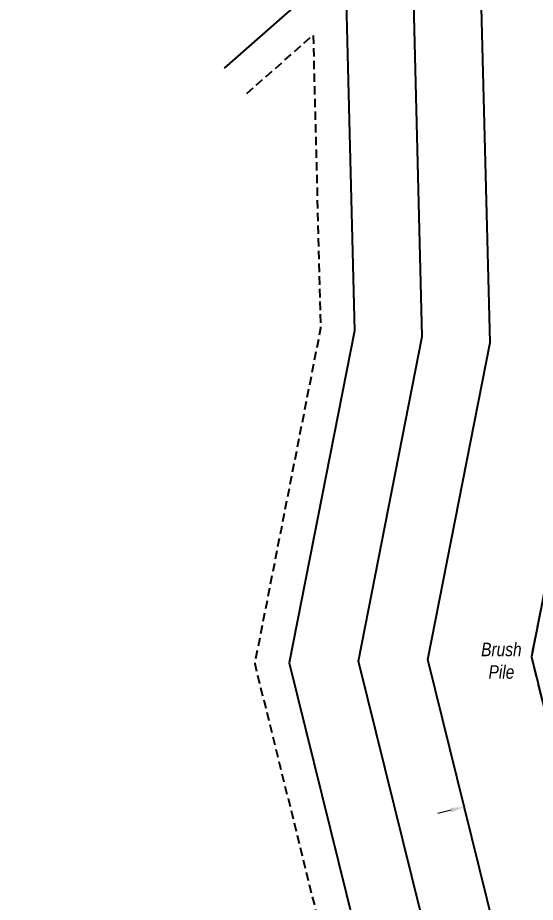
# Model space of a CAD drawing. Extents: x 623995 to 631000, y 5840139 to 5844688.
# Drawn here: x 629444 to 629827, y 5840692 to 5841346 of the extents above; entities that cross this region are included whole.
import ezdxf

# ---------------------------------------------------------------- set-up
doc = ezdxf.new("R2010")
doc.units = 0
doc.header["$LTSCALE"] = 5
doc.header["$PDSIZE"] = 0.5
doc.linetypes.add('foc-ACCESSROAD', pattern=[3.75, 2.5, -1.25])
doc.linetypes.add('foc-TRAV', pattern=[1.875, 1.25, -0.625])
doc.layers.get('Defpoints').update_dxf_attribs({"color": 9})
for name, color, linetype in [('C-RW', 13, 'Continuous'), ('C-WS', 13, 'foc-ACCESSROAD'), ('L-TRAV', 7, 'foc-TRAV')]:
    doc.layers.add(name, color=color, linetype=linetype)
doc.layers.add('C-RW-T', color=13, linetype='Continuous', lineweight=9)
doc.styles.add('80CG', font='ARIALN.TTF', dxfattribs={"height": 10})
doc.styles.add('80L', font='ARIALN.TTF', dxfattribs={"height": 10})
doc.dimstyles.new('Compass 5 000', dxfattribs={"dimscale": 5, "dimtxt": 9, "dimasz": 2, "dimexe": 0.2, "dimexo": 0.0625, "dimgap": 0.5, "dimtad": 0, "dimtih": 1, "dimtoh": 1, "dimzin": 0, "dimdsep": 46, "dimtxsty": '80CG', "dimcen": 0.1, "dimse1": 1, "dimse2": 1, "dimclrd": 256, "dimclrt": 256, "dimaunit": 1, "dimadec": 4, "dimazin": 0, "dimtfac": 0.06, "dimtofl": 0, "dimtmove": 0, "dimatfit": 1, "dimfxl": 0.2, "dimtolj": 1, "dimtzin": 0, "dimlwd": -1, "dimarcsym": 0})

# ---------------------------------------------------------------- blocks, each defined once
blk = doc.blocks.new('*D707')
at = {"layer": 'C-RW-T', "transparency": 16777216}
for p, q in [((629856.48, 5840783.06), (629899.84, 5840793.76)), ((629764.26, 5840760.31), (629754.55, 5840757.92))]:
    blk.add_line(p, q, dxfattribs=at)
for points in [[(629856.08, 5840784.68), (629856.88, 5840781.44), (629846.77, 5840780.66)], [(629763.86, 5840761.93), (629764.66, 5840758.69), (629773.97, 5840762.71)]]:
    blk.add_solid(points, dxfattribs=at)
at = {"layer": 'Defpoints', "color": 0, "transparency": 16777216}
for p in [(629842.25, 5840798.97), (629769.45, 5840781.02), (629773.97, 5840762.71)]:
    blk.add_point(p, dxfattribs=at)
at = {"layer": 'C-RW-T', "transparency": 16777216, "insert": (629938.92, 5840793.76), "char_height": 10, "attachment_point": 5, "style": '80CG'}
blk.add_mtext('\\A1;Obsidian\\P15.00 P/L R/W\\PPlan 892 3292\\PPLA 890473', dxfattribs=at)

msp = doc.modelspace()

# ---------------------------------------------------------------- linework, layer by layer
at = {"layer": 'C-RW', "flags": 128}
for points in [[(629499.587, 5841831.829), (629858.188, 5841491.323), (629867.829, 5841097.874), (629823.813, 5840873.653), (629878.998, 5840650.153), (629996.178, 5840556.518), (630220.362, 5840562.851), (630195.273, 5840934.148), (630192.312, 5841170.944), (630292.43, 5841172.051), (630295.326, 5840938.119), (630325.428, 5840490.631), (630227.86, 5840487.902), (629970.419, 5840481.241), (629812.253, 5840607.513), (629747.058, 5840871.798), (629793.068, 5841106.168), (629784.113, 5841458.373), (629443.938, 5841781.362)], [(629596.746, 5841308.916), (629685.917, 5841387.557), (629692.857, 5841114.628), (629644.704, 5840869.344), (629723.409, 5840550.616), (629936.573, 5840380.072), (630432.183, 5840393.442), (630395.249, 5840942.077), (630393.452, 5841091.895), (630392.836, 5841152.975), (630391.227, 5841273.006), (630191.062, 5841270.957), (630191.687, 5841220.923), (630341.918, 5841222.498), (630342.858, 5841152.388), (630343.473, 5841091.343), (630345.288, 5840940.098), (630378.698, 5840442.098), (629953.488, 5840430.793), (629767.988, 5840578.988), (629695.881, 5840870.57), (629742.962, 5841110.398), (629734.674, 5841436.392)]]:
    msp.add_lwpolyline(points, dxfattribs=at)
at = {"layer": 'C-WS', "flags": 128}
msp.add_lwpolyline([(629739.873, 5841603.823), (629973.943, 5841812.393), (630169.918, 5841607.903), (630613.033, 5841620.138), (630629.993, 5841010.843), (630294.258, 5841001.663), (630295.033, 5840938.203), (630320.538, 5840565.018), (629996.178, 5840556.518), (629878.998, 5840650.153), (629823.813, 5840873.653), (629868.208, 5841099.803), (629858.188, 5841491.323), (629739.873, 5841603.823)], close=True, dxfattribs=at)
at = {"layer": 'L-TRAV', "flags": 128}
msp.add_lwpolyline([(629613.276, 5841290.173), (629662.295, 5841333.403), (629667.804, 5841116.742), (629619.115, 5840868.727), (629701.179, 5840536.396), (629928.103, 5840354.843), (630458.865, 5840369.162), (630420.23, 5840943.067), (630418.441, 5841092.171), (630417.825, 5841153.269), (630415.882, 5841298.251), (630190.749, 5841295.946)], dxfattribs=at)

# ---------------------------------------------------------------- next in the draw order: texts
at = {"layer": 'Defpoints', "insert": (629786.182, 5840884.12), "char_height": 9.99272, "attachment_point": 1, "style": '80L', "bg_fill": 2}
msp.add_mtext_dynamic_manual_height_columns('\\pi0.30958;{\\fArial Narrow|b0|i1|c0|p34;Brush \\P\\pi5.7456;Pile}', width=29.73847, gutter_width=50, heights=[0], dxfattribs=at)

# ---------------------------------------------------------------- next in the draw order: dimensions: what is measured, and where the dimension line sits
at = {"layer": 'C-RW-T'}
dim = msp.add_linear_dim(base=(629773.969, 5840762.706), p1=(629842.252, 5840798.974), p2=(629769.453, 5840781.015), angle=193.857312, text='Obsidian\\P15.00 P/L R/W\\PPlan 892 3292\\PPLA 890473', dimstyle='Compass 5 000', dxfattribs=at)
dim.commit()
dim.dimension.update_dxf_attribs({"geometry": '*D707', "text_midpoint": (629938.925, 5840793.756), "dimtype": 161})

doc.saveas('drawing.dxf')
